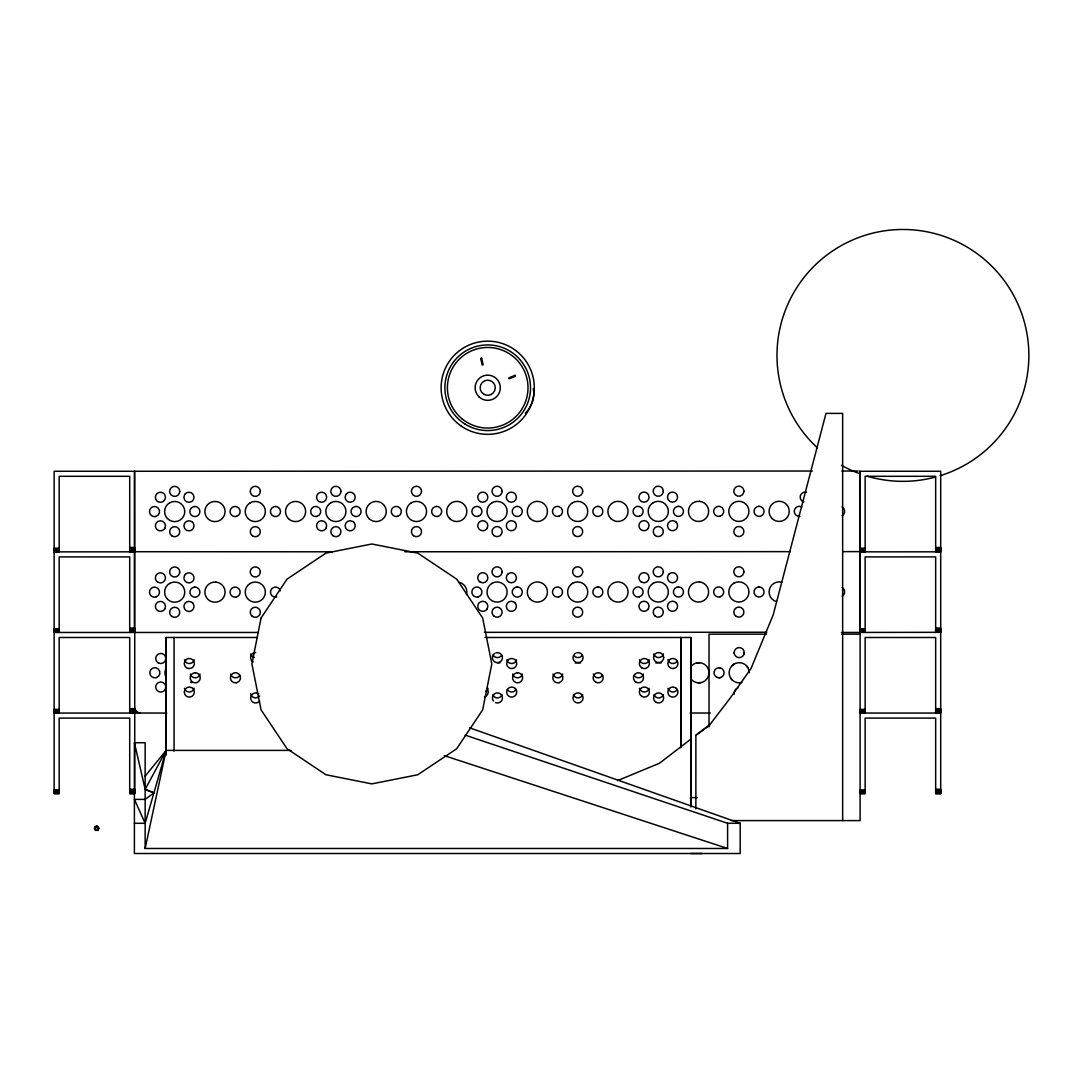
<?xml version="1.0" encoding="UTF-8"?>
<svg xmlns="http://www.w3.org/2000/svg" width="1083" height="1083" viewBox="0 0 1083 1083"><rect width="100%" height="100%" fill="white"/><g stroke="black" fill="none" stroke-linecap="round" stroke-linejoin="round"><path stroke-width="1.5" d="M166.132 752.807L166.132 637.494L257.24 637.494M174.065 751.142L174.065 637.494M690.846 806.618L690.846 797.602L690.385 798.537M485.008 637.494L690.846 637.494L690.832 797.616L697.452 797.616M134.739 708.011L136.011 711.788L139.788 713.047L54.15 713.047M98.066 826.884C99.88 834.614 90.268 825.422 97.822 826.667C101.653 832.001 90.309 829.916 96.306 826.302M94.79 829.253C94.641 822.606 102.357 830.377 95.737 830.174C100.083 832.231 98.743 822.66 94.6 828.008M96.306 826.464L94.573 828.333L94.83 827.344M744.075 653.915L744.251 652.602A5.036 5.036 0 0 0 736.697 648.243A5.036 5.036 0 0 0 736.697 656.975A5.036 5.036 0 0 0 744.251 652.602M95.507 829.862L94.83 828.928C95.818 834.533 102.425 822.268 94.573 828.333M98.418 828.915C96.035 823.811 99.866 828.712 97.443 830.025M465.081 735.1L727.6 823.297L727.6 848.476L145.149 848.476L166.132 750.397L291.286 750.397M134.4 823.297L145.149 823.297L166.132 750.397L144.973 776.349M95.521 826.6L94.911 829.145L96.035 826.532M97.795 829.808L98.445 829.253M166.132 750.397L145.149 789.358L153.908 792.891L145.149 799.389L134.4 799.403L145.149 823.297M96.617 826.437L97.89 826.722M95.02 829.605L94.817 828.915M731.986 665.734L734.044 664.109M252.082 654.078L253.124 653.279M574.464 654.078L575.506 653.279M695.868 808.893L695.882 735.276L710.015 724.419M695.868 735.276L709.027 725.718L730.362 697.872L750.993 668.549L773.208 614.873L825.991 413.395L842.655 413.395L842.655 820.603M96.617 830.214L97.727 829.862M617.567 780.613L659.439 763.258L690.846 739.148L690.859 762.838M799.958 516.293L799.308 516.374A5.036 5.036 0 0 1 794.272 511.338A5.036 5.036 0 0 1 799.308 506.303L800.608 506.478A5.036 5.036 0 0 1 801.826 506.979M254.329 652.778L255.642 652.602M719.058 677.796L720.371 677.62M696.924 662.877L699.55 662.701A10.072 10.072 0 0 1 700.687 682.669L698.061 682.791M700.904 682.628L698.278 682.804A10.072 10.072 0 0 1 691.211 679.258M699.753 662.715L697.127 662.837A10.072 10.072 0 0 0 690.521 667.182M812.399 471.037L134.387 471.267L134.414 632.458M841.843 471.037L858.047 471.024M129.703 547.484L134.739 547.484M935.658 547.484L940.694 547.484M54.15 548.201L59.186 548.201M129.703 548.133L134.739 548.133M860.105 548.201L865.141 548.201M935.658 548.133L940.694 548.133M129.703 548.77L134.739 548.77M935.658 548.77L940.694 548.77M54.15 548.864L59.186 548.864M860.105 548.864L865.141 548.864M129.703 549.365L134.739 549.365M935.658 549.365L940.694 549.365M54.15 549.501L59.186 549.501M860.105 549.501L865.141 549.501M129.703 549.92L134.739 549.92M935.658 549.92L940.694 549.92M54.15 550.083L59.186 550.083M860.105 550.083L865.141 550.083M54.15 550.597L59.186 550.597M129.703 550.408L134.739 550.408M860.105 550.597L865.141 550.597M935.658 550.408L940.694 550.408M54.15 551.057L59.186 551.057M129.703 550.854L134.739 550.854M860.105 551.057L865.141 551.057M935.658 550.854L940.694 550.854M129.703 551.22L134.739 551.22M935.658 551.22L940.694 551.22M54.15 551.409L59.186 551.409M129.703 551.504L134.739 551.504M860.105 551.409L865.141 551.409M935.658 551.504L940.694 551.504M54.15 551.68L59.186 551.68M129.703 551.707L332.237 551.802M404.907 551.775L790.441 551.64M842.831 551.626L859.767 551.626M860.105 551.68L865.141 551.68M935.658 551.707L940.694 551.707M54.15 551.87L134.739 551.829M860.105 551.843L940.694 551.829M129.703 628.086L134.739 628.086M935.658 628.086L940.694 628.086M54.15 628.79L59.186 628.79M129.703 628.736L134.739 628.736M860.105 628.79L865.141 628.79M935.658 628.736L940.694 628.736M54.15 629.453L59.186 629.453M129.703 629.358L134.739 629.358M860.105 629.453L865.141 629.453M935.658 629.358L940.694 629.358M129.703 629.954L134.739 629.954M935.658 629.954L940.694 629.954M54.15 630.089L59.186 630.089M860.105 630.089L865.141 630.089M54.15 630.672L59.186 630.672M129.703 630.509L134.739 630.509M860.105 630.672L865.141 630.672M935.658 630.509L940.694 630.509M129.703 631.01L134.739 631.01M935.658 631.01L940.694 631.01M54.15 631.199L59.186 631.199M860.105 631.199L865.141 631.199M129.703 631.443L134.739 631.443M935.658 631.443L940.694 631.443M54.15 631.646L59.186 631.646M129.703 631.809L134.739 631.809M860.105 631.646L865.141 631.646M935.658 631.809L940.694 631.809M54.15 632.012L59.186 632.012M860.105 632.012L865.141 632.012M54.15 632.269L59.186 632.269M129.703 632.093L134.739 632.093M860.105 632.269L865.141 632.269M935.658 632.093L940.694 632.093M54.15 632.458L258.174 632.458M484.399 632.337L766.778 632.242M841.505 632.458L940.694 632.31M766.534 634.151L709.027 634.151L709.027 726.815M841.64 634.151L860.105 634.151M129.703 708.675L134.739 708.675L136.201 711.599L139.125 713.02M935.658 708.675L940.694 708.675M54.15 709.392L59.186 709.392M129.703 709.324L134.739 709.324M860.105 709.392L865.141 709.392M935.658 709.324L940.694 709.324M54.15 710.055L59.186 710.055M129.703 709.961L134.739 709.961M860.105 710.055L865.141 710.055M935.658 709.961L940.694 709.961M129.703 710.556L134.739 710.556M935.658 710.556L940.694 710.556M54.15 710.692L59.186 710.692M860.105 710.692L865.141 710.692M129.703 711.111L134.739 711.111M935.658 711.111L940.694 711.111M54.15 711.274L59.186 711.274M860.105 711.274L865.141 711.274M129.703 711.599L134.739 711.599M935.658 711.599L940.694 711.599M54.15 711.788L59.186 711.788M860.105 711.788L865.141 711.788M129.703 712.045L134.739 712.045M935.658 712.045L940.694 712.045M54.15 712.235L59.186 712.235M860.105 712.235L865.141 712.235M54.15 712.6L59.186 712.6M129.703 712.411L134.739 712.411M860.105 712.6L865.141 712.6M935.658 712.411L940.694 712.411M129.703 712.695L134.739 712.695M935.658 712.695L940.694 712.695M138.421 713.034L166.836 713.047M690.101 713.02L710.38 713.02M860.105 713.047L940.694 713.047M469.548 727.79L740.19 823.297L740.19 853.512L134.4 853.512L134.4 742.721L145.149 742.721L145.149 848.476M129.703 789.277L134.739 789.277M935.658 789.277L940.694 789.277M54.15 789.981L59.186 789.981M129.703 789.927L134.739 789.927M860.105 789.981L865.141 789.981M935.658 789.927L940.694 789.927M54.15 790.644L59.186 790.644M129.703 790.549L134.739 790.549M860.105 790.644L865.141 790.644M935.658 790.549L940.694 790.549M54.15 791.28L59.186 791.28M129.703 791.145L134.739 791.145M860.105 791.28L865.141 791.28M935.658 791.145L940.694 791.145M129.703 791.7L134.739 791.7M935.658 791.7L940.694 791.7M54.15 791.863L59.186 791.863M860.105 791.863L865.141 791.863M129.703 792.201L134.739 792.201M935.658 792.201L940.694 792.201M54.15 792.39L59.186 792.39M860.105 792.39L865.141 792.39M129.703 792.634L134.739 792.634M935.658 792.634L940.694 792.634M54.15 792.837L59.186 792.837M860.105 792.837L865.141 792.837M129.703 793L134.739 793M935.658 793L940.694 793M54.15 793.203L59.186 793.203M129.703 793.284L134.739 793.284M860.105 793.203L865.141 793.203M935.658 793.284L940.694 793.284M54.15 793.46L59.186 793.46M129.703 793.501L134.739 793.501M860.105 793.46L865.141 793.46M935.658 793.501L940.694 793.501M860.105 793.649L865.141 793.636L865.141 718.097L935.658 718.097L935.658 793.649L940.694 793.649L940.694 471.267L860.105 471.267L860.105 820.603L731.309 820.603M727.6 823.297L740.19 823.297L736.9 823.242M98.661 828.333L96.942 826.302M690.846 853.499L702.407 853.512M719.058 667.724L720.371 667.886M444.274 755.636L727.6 848.476M153.908 792.891L145.149 789.317L134.4 742.721M98.093 827.155L98.621 827.872M746.228 665.531L747.866 667.602M730.565 677.917L732.189 679.975M507.304 689.519L508.117 690.561A5.036 5.036 0 0 0 516.036 689.519M734.179 652.602L734.342 653.915M533.337 388.594L533.905 393.576L533.797 392.682M859.74 471.024L859.767 632.215M935.658 551.87L935.658 476.303L865.141 476.303L865.141 551.843M935.658 632.458L935.658 556.906L865.141 556.906L865.141 632.445M935.658 713.047L935.658 637.494L865.141 637.494L865.141 713.034M690.846 637.494L690.846 806.835M166.132 637.494L166.132 755.068M129.703 551.87L129.703 476.303L59.186 476.303L59.186 551.843M129.703 632.458L129.703 556.906L59.186 556.906L59.186 632.445M129.703 713.047L129.703 637.494L59.186 637.494L59.186 713.034M741.95 682.452A10.072 10.072 0 0 1 729.319 674.641A10.072 10.072 0 0 1 738.186 662.728A10.072 10.072 0 0 1 749.287 672.611M734.342 694.203A5.036 5.036 0 0 1 737.902 688.043M253.124 662.011A5.036 5.036 0 0 1 251.27 655.12M259.663 700.985A5.036 5.036 0 0 1 251.662 701.039M250.999 699.902A5.036 5.036 0 0 1 258.675 693.919M496.122 652.778A5.036 5.036 0 0 1 502.39 658.518A5.036 5.036 0 0 1 494.538 661.767A5.036 5.036 0 0 1 494.904 653.279M486.741 688.477A5.036 5.036 0 0 1 484.48 696.91M493.455 701.039A5.036 5.036 0 0 1 495.879 693.147A5.036 5.036 0 0 1 502.458 698.129A5.036 5.036 0 0 1 495.527 702.61M576.711 652.778A5.036 5.036 0 0 1 583.06 657.638A5.036 5.036 0 0 1 576.711 662.512A5.036 5.036 0 0 1 573.652 655.12A5.036 5.036 0 0 0 582.383 655.12M573.381 699.902A5.036 5.036 0 0 1 578.2 692.903A5.036 5.036 0 0 1 582.505 700.241A5.036 5.036 0 0 1 574.044 701.039M817.408 447.861A125.926 125.926 0 0 1 826.722 255.155A125.926 125.926 0 0 1 1014.893 297.784A125.926 125.926 0 0 1 940.234 475.694M935.509 477.048A125.926 125.926 0 0 1 867.185 476.168M859.36 473.569A125.926 125.926 0 0 1 841.369 465.284M533.594 389.298A27.711 27.711 0 0 1 525.363 413.083M803.897 501.957A5.036 5.036 0 0 1 802.679 501.456L801.637 500.657A5.036 5.036 0 0 1 806.51 492.224M842.114 506.966A5.036 5.036 0 0 1 842.127 515.684M276.747 596.977A5.036 5.036 0 0 1 275.434 597.153L274.134 596.977A5.036 5.036 0 0 1 274.134 587.257L275.434 587.081A5.036 5.036 0 0 1 280.307 590.817M459.382 582.316A10.072 10.072 0 0 1 466.502 594.662M776.552 601.674A10.072 10.072 0 0 1 769.431 589.342A10.072 10.072 0 0 1 781.764 582.207M842.114 587.555A5.036 5.036 0 0 1 842.127 596.286M516.537 659.818A5.036 5.036 0 0 1 515.237 662.065L514.195 662.877A5.036 5.036 0 0 1 506.803 659.818M488.04 688.301A5.036 5.036 0 0 1 487.54 689.519L486.741 690.561A5.036 5.036 0 0 1 485.698 691.36M522.439 674.059A5.036 5.036 0 0 1 517.579 677.796L516.266 677.62A5.036 5.036 0 0 1 512.706 674.059M502.092 694.799A5.036 5.036 0 0 1 492.779 694.866M166.389 677.917A10.072 10.072 0 0 1 166.254 667.845M200.057 674.059A5.036 5.036 0 0 1 195.197 677.796L193.884 677.62A5.036 5.036 0 0 1 190.324 674.059M194.155 659.818A5.036 5.036 0 0 1 192.855 662.065L191.813 662.877A5.036 5.036 0 0 1 184.421 659.818M194.155 688.301A5.036 5.036 0 0 1 185.734 690.561L184.922 689.519A5.036 5.036 0 0 1 184.421 688.301M190.594 682.141A5.036 5.036 0 0 1 191.813 682.642M259.663 695.936A5.036 5.036 0 0 1 250.647 693.594M254.329 657.476A5.036 5.036 0 0 1 250.769 653.915M239.857 675.278A5.036 5.036 0 0 1 236.798 677.62L235.485 677.796A5.036 5.036 0 0 1 230.625 674.059M501.781 655.12A5.036 5.036 0 0 1 493.063 655.12M677.227 689.519A5.036 5.036 0 0 1 669.294 690.561L668.495 689.519A5.036 5.036 0 0 1 667.994 688.301M643.329 674.059A5.036 5.036 0 0 1 639.769 677.62L638.469 677.796A5.036 5.036 0 0 1 634.11 675.278M649.231 688.301A5.036 5.036 0 0 1 648.731 689.519L647.932 690.561A5.036 5.036 0 0 1 639.498 688.301M655.865 663.067A10.072 10.072 0 0 1 661.09 662.986M497.287 662.688A10.072 10.072 0 0 1 499.899 662.986M677.227 661.023A5.036 5.036 0 0 1 676.428 662.065L675.386 662.877A5.036 5.036 0 0 1 667.994 659.818M663.486 653.915A5.036 5.036 0 0 1 653.753 653.915M663.283 694.799A5.036 5.036 0 0 1 653.97 694.866M649.231 659.818A5.036 5.036 0 0 1 641.853 662.877L640.811 662.065A5.036 5.036 0 0 1 639.498 659.818M602.527 675.278A5.036 5.036 0 0 1 598.168 677.796L596.868 677.62A5.036 5.036 0 0 1 593.308 674.059M582.681 694.799A5.036 5.036 0 0 1 573.381 694.866M562.74 674.059A5.036 5.036 0 0 1 559.18 677.62L557.867 677.796A5.036 5.036 0 0 1 553.007 674.059M575.276 663.067A10.072 10.072 0 0 1 580.488 662.986M680.774 637.494L680.774 747.798L680.76 637.494M179.724 491.398L179.548 492.711A5.036 5.036 0 0 1 169.814 492.711L169.652 491.411A5.036 5.036 0 0 1 174.688 486.375A5.036 5.036 0 0 1 179.724 491.398M179.724 572L179.548 573.3A5.036 5.036 0 0 1 169.814 573.313L169.652 572A5.036 5.036 0 0 1 174.688 566.964A5.036 5.036 0 0 1 179.724 572M260.313 491.371L260.15 492.684A5.036 5.036 0 0 1 250.417 492.684L250.241 491.384A5.036 5.036 0 0 1 255.277 486.335A5.036 5.036 0 0 1 260.313 491.371M260.313 571.973L260.15 573.273A5.036 5.036 0 0 1 250.417 573.273L250.241 571.973A5.036 5.036 0 0 1 255.277 566.937A5.036 5.036 0 0 1 260.313 571.973M340.915 491.344L340.739 492.657A5.036 5.036 0 0 1 331.005 492.657L330.843 491.357A5.036 5.036 0 0 1 335.879 486.308A5.036 5.036 0 0 1 340.915 491.344M421.504 491.316L421.341 492.63A5.036 5.036 0 0 1 411.608 492.63L411.432 491.33A5.036 5.036 0 0 1 416.468 486.281A5.036 5.036 0 0 1 421.504 491.316M502.106 491.289L501.93 492.603A5.036 5.036 0 0 1 492.196 492.603L492.034 491.303A5.036 5.036 0 0 1 497.07 486.253A5.036 5.036 0 0 1 502.106 491.289M502.106 571.892L501.93 573.191A5.036 5.036 0 0 1 492.196 573.191L492.034 571.892A5.036 5.036 0 0 1 497.07 566.856A5.036 5.036 0 0 1 502.106 571.892M582.695 491.262L582.532 492.575A5.036 5.036 0 0 1 572.799 492.575L572.623 491.276A5.036 5.036 0 0 1 577.659 486.226A5.036 5.036 0 0 1 582.695 491.262M582.695 571.865L582.532 573.164A5.036 5.036 0 0 1 572.799 573.164L572.623 571.865A5.036 5.036 0 0 1 577.659 566.829A5.036 5.036 0 0 1 582.695 571.865M663.297 491.235L663.121 492.548A5.036 5.036 0 0 1 653.387 492.548L653.225 491.249A5.036 5.036 0 0 1 658.261 486.199A5.036 5.036 0 0 1 663.297 491.235M663.297 571.838L663.121 573.137A5.036 5.036 0 0 1 653.387 573.137L653.225 571.838A5.036 5.036 0 0 1 658.261 566.802A5.036 5.036 0 0 1 663.297 571.838M663.649 657.638L663.486 658.951A5.036 5.036 0 0 1 653.753 658.951L653.577 657.638A5.036 5.036 0 0 1 658.613 652.602A5.036 5.036 0 0 1 663.649 657.638M743.886 491.208L743.723 492.521A5.036 5.036 0 0 1 733.99 492.521L733.814 491.222A5.036 5.036 0 0 1 738.85 486.172A5.036 5.036 0 0 1 743.886 491.208M743.886 571.81L743.723 573.11A5.036 5.036 0 0 1 733.99 573.11L733.814 571.81A5.036 5.036 0 0 1 738.85 566.775A5.036 5.036 0 0 1 743.886 571.81M261.044 618.027L251.919 663.933L261.044 709.839L287.049 748.759L325.956 774.751L371.862 783.889L417.767 774.751L456.674 748.759L482.68 709.839L491.804 663.933L482.68 618.027L456.674 579.121L417.767 553.115L371.862 543.991L325.956 553.115L287.049 579.121L261.044 618.027M185.369 493.74L184.57 494.782A5.036 5.036 0 0 0 191.461 501.659L192.503 500.86A5.036 5.036 0 0 0 192.49 493.74A5.036 5.036 0 0 0 185.369 493.74M164.806 528.328L164.007 529.37A5.036 5.036 0 0 1 156.886 529.37A5.036 5.036 0 0 1 156.886 522.25L157.928 521.451A5.036 5.036 0 0 1 164.806 528.328M185.369 574.342L184.57 575.384A5.036 5.036 0 0 0 191.461 582.261L192.503 581.463A5.036 5.036 0 0 0 192.49 574.328A5.036 5.036 0 0 0 185.369 574.342M164.806 608.917L164.007 609.959A5.036 5.036 0 0 1 156.886 609.959A5.036 5.036 0 0 1 156.886 602.838L157.928 602.04A5.036 5.036 0 0 1 164.806 608.917M185.734 659.98L184.922 661.023A5.036 5.036 0 0 0 191.813 667.913L192.855 667.114A5.036 5.036 0 0 0 192.855 659.98A5.036 5.036 0 0 0 185.734 659.98M165.157 689.519L164.359 690.561A5.036 5.036 0 0 1 157.238 690.561A5.036 5.036 0 0 1 157.238 683.441L158.28 682.642A5.036 5.036 0 0 1 165.157 689.519M346.56 493.686L345.761 494.728A5.036 5.036 0 0 0 352.638 501.605L353.694 500.806A5.036 5.036 0 0 0 353.681 493.686A5.036 5.036 0 0 0 346.56 493.686M325.997 528.274L325.198 529.316A5.036 5.036 0 0 1 318.077 529.316A5.036 5.036 0 0 1 318.077 522.196L319.119 521.397A5.036 5.036 0 0 1 325.997 528.274M507.751 493.631L506.952 494.674A5.036 5.036 0 0 0 513.829 501.551L514.885 500.752A5.036 5.036 0 0 0 514.872 493.631A5.036 5.036 0 0 0 507.751 493.631M487.188 528.22L486.389 529.262A5.036 5.036 0 0 1 479.268 529.262A5.036 5.036 0 0 1 479.268 522.141L480.31 521.343A5.036 5.036 0 0 1 487.188 528.22M507.751 574.234L506.952 575.276A5.036 5.036 0 0 0 513.829 582.153L514.885 581.354A5.036 5.036 0 0 0 514.872 574.22A5.036 5.036 0 0 0 507.751 574.234M487.188 608.808L486.389 609.851A5.036 5.036 0 0 1 479.268 609.851A5.036 5.036 0 0 1 479.268 602.73L480.31 601.931A5.036 5.036 0 0 1 487.188 608.808M508.117 659.98L507.304 661.023A5.036 5.036 0 0 0 514.195 667.913L515.237 667.114A5.036 5.036 0 0 0 515.237 659.98A5.036 5.036 0 0 0 508.117 659.98M668.942 493.577L668.143 494.62A5.036 5.036 0 0 0 675.02 501.497L676.063 500.698A5.036 5.036 0 0 0 676.063 493.577A5.036 5.036 0 0 0 668.942 493.577M648.379 528.166L647.58 529.208A5.036 5.036 0 0 1 640.459 529.208A5.036 5.036 0 0 1 640.459 522.087L641.502 521.275A5.036 5.036 0 0 1 648.379 528.166M668.942 574.18L668.143 575.222A5.036 5.036 0 0 0 675.02 582.099L676.063 581.3A5.036 5.036 0 0 0 676.063 574.166A5.036 5.036 0 0 0 668.942 574.18M648.379 608.754L647.58 609.797A5.036 5.036 0 0 1 640.459 609.797A5.036 5.036 0 0 1 640.459 602.676L641.502 601.877A5.036 5.036 0 0 1 648.379 608.754M669.294 659.98L668.495 661.023A5.036 5.036 0 0 0 675.386 667.913L676.428 667.114A5.036 5.036 0 0 0 676.428 659.98A5.036 5.036 0 0 0 669.294 659.98M169.53 502.905L167.459 504.529A10.072 10.072 0 0 0 166.037 516.713L167.675 518.784A10.072 10.072 0 0 0 179.859 520.206L181.917 518.567A10.072 10.072 0 0 0 183.338 506.397L181.714 504.326A10.072 10.072 0 0 0 169.53 502.905M250.119 502.878L248.061 504.502A10.072 10.072 0 0 0 246.64 516.686L248.264 518.757A10.072 10.072 0 0 0 260.448 520.178L262.519 518.54A10.072 10.072 0 0 0 263.941 506.37L262.303 504.299A10.072 10.072 0 0 0 250.119 502.878M169.53 583.493L167.459 585.131A10.072 10.072 0 0 0 166.037 597.315L167.675 599.373A10.072 10.072 0 0 0 179.859 600.794L181.917 599.17A10.072 10.072 0 0 0 183.338 586.986L181.714 584.928A10.072 10.072 0 0 0 169.53 583.493M330.721 502.85L328.65 504.475A10.072 10.072 0 0 0 327.228 516.659L328.866 518.73A10.072 10.072 0 0 0 341.05 520.151L343.108 518.513A10.072 10.072 0 0 0 344.529 506.33L342.905 504.272A10.072 10.072 0 0 0 330.721 502.85M250.119 583.466L248.061 585.104A10.072 10.072 0 0 0 246.64 597.288L248.264 599.346A10.072 10.072 0 0 0 260.448 600.767L262.519 599.143A10.072 10.072 0 0 0 263.941 586.959L262.303 584.901A10.072 10.072 0 0 0 250.119 583.466M411.31 502.823L409.252 504.448A10.072 10.072 0 0 0 407.831 516.632L409.455 518.703A10.072 10.072 0 0 0 421.639 520.124L423.71 518.486A10.072 10.072 0 0 0 425.132 506.303L423.494 504.245A10.072 10.072 0 0 0 411.31 502.823M491.912 502.796L489.841 504.421A10.072 10.072 0 0 0 488.419 516.605L490.058 518.676A10.072 10.072 0 0 0 502.241 520.097L504.299 518.459A10.072 10.072 0 0 0 505.72 506.275L504.096 504.218A10.072 10.072 0 0 0 491.912 502.796M572.501 502.769L570.443 504.394A10.072 10.072 0 0 0 569.022 516.577L570.646 518.649A10.072 10.072 0 0 0 582.83 520.07L584.901 518.432A10.072 10.072 0 0 0 586.323 506.248L584.685 504.191A10.072 10.072 0 0 0 572.501 502.769M491.912 583.385L489.841 585.023A10.072 10.072 0 0 0 488.419 597.207L490.058 599.265A10.072 10.072 0 0 0 502.241 600.686L504.299 599.061A10.072 10.072 0 0 0 505.72 586.878L504.096 584.82A10.072 10.072 0 0 0 491.912 583.385M653.103 502.742L651.032 504.367A10.072 10.072 0 0 0 649.61 516.55L651.249 518.622A10.072 10.072 0 0 0 663.432 520.043L665.49 518.405A10.072 10.072 0 0 0 666.911 506.221L665.287 504.164A10.072 10.072 0 0 0 653.103 502.742M572.501 583.358L570.443 584.996A10.072 10.072 0 0 0 569.022 597.18L570.646 599.237A10.072 10.072 0 0 0 582.83 600.659L584.901 599.034A10.072 10.072 0 0 0 586.323 586.851L584.685 584.793A10.072 10.072 0 0 0 572.501 583.358M733.692 502.715L731.634 504.34A10.072 10.072 0 0 0 730.213 516.523L731.837 518.595A10.072 10.072 0 0 0 744.021 520.016L746.092 518.378A10.072 10.072 0 0 0 747.514 506.194L745.876 504.136A10.072 10.072 0 0 0 733.692 502.715M653.103 583.331L651.032 584.969A10.072 10.072 0 0 0 649.61 597.153L651.249 599.21A10.072 10.072 0 0 0 663.432 600.632L665.49 599.007A10.072 10.072 0 0 0 666.911 586.824L665.287 584.766A10.072 10.072 0 0 0 653.103 583.331M733.692 583.304L731.634 584.942A10.072 10.072 0 0 0 730.213 597.126L731.837 599.183A10.072 10.072 0 0 0 744.021 600.605L746.092 598.98A10.072 10.072 0 0 0 747.514 586.796L745.876 584.725A10.072 10.072 0 0 0 733.692 583.304M515.075 375.314L508.793 377.926L509.172 378.847L515.467 376.248L515.075 375.314M481.664 358.135L480.676 358.351L482.152 364.985L483.126 364.768L481.664 358.135M194.845 506.506L193.532 506.682A5.036 5.036 0 0 0 193.532 516.415L194.845 516.591A5.036 5.036 0 0 0 199.881 511.542A5.036 5.036 0 0 0 194.845 506.506M155.844 516.429L154.544 516.605A5.036 5.036 0 0 1 149.508 511.569A5.036 5.036 0 0 1 154.544 506.519L155.844 506.695A5.036 5.036 0 0 1 155.844 516.429M275.434 506.478L274.134 506.654A5.036 5.036 0 0 0 274.134 516.388L275.434 516.564A5.036 5.036 0 0 0 280.47 511.514A5.036 5.036 0 0 0 275.434 506.478M236.446 516.401L235.146 516.577A5.036 5.036 0 0 1 230.097 511.542A5.036 5.036 0 0 1 235.133 506.492L236.446 506.668A5.036 5.036 0 0 1 236.446 516.401M356.023 506.451L354.723 506.627A5.036 5.036 0 0 0 354.723 516.361L356.036 516.537A5.036 5.036 0 0 0 361.072 511.487A5.036 5.036 0 0 0 356.023 506.451M317.035 516.374L315.735 516.55A5.036 5.036 0 0 1 310.699 511.514A5.036 5.036 0 0 1 315.735 506.465L317.035 506.641A5.036 5.036 0 0 1 317.035 516.374M436.625 506.424L435.325 506.6A5.036 5.036 0 0 0 435.325 516.334L436.625 516.496A5.036 5.036 0 0 0 441.661 511.46A5.036 5.036 0 0 0 436.625 506.424M397.637 516.347L396.324 516.523A5.036 5.036 0 0 1 391.288 511.487A5.036 5.036 0 0 1 396.324 506.438L397.637 506.614A5.036 5.036 0 0 1 397.637 516.347M517.214 506.397L515.914 506.573A5.036 5.036 0 0 0 515.914 516.307L517.227 516.469A5.036 5.036 0 0 0 522.263 511.433A5.036 5.036 0 0 0 517.214 506.397M478.226 516.32L476.926 516.483A5.036 5.036 0 0 1 471.89 511.46A5.036 5.036 0 0 1 476.926 506.411L478.226 506.587A5.036 5.036 0 0 1 478.226 516.32M597.816 506.37L596.516 506.546A5.036 5.036 0 0 0 596.516 516.28L597.816 516.442A5.036 5.036 0 0 0 602.852 511.406A5.036 5.036 0 0 0 597.816 506.37M558.828 516.293L557.515 516.456A5.036 5.036 0 0 1 552.479 511.433A5.036 5.036 0 0 1 557.515 506.384L558.828 506.56A5.036 5.036 0 0 1 558.828 516.293M678.405 506.343L677.105 506.519A5.036 5.036 0 0 0 677.105 516.253L678.418 516.415A5.036 5.036 0 0 0 683.454 511.379A5.036 5.036 0 0 0 678.405 506.343M639.417 516.266L638.117 516.429A5.036 5.036 0 0 1 633.081 511.393A5.036 5.036 0 0 1 638.117 506.357L639.417 506.533A5.036 5.036 0 0 1 639.417 516.266M759.007 506.316L757.707 506.492A5.036 5.036 0 0 0 757.707 516.225L759.007 516.388A5.036 5.036 0 0 0 764.043 511.352A5.036 5.036 0 0 0 759.007 506.316M720.019 516.239L718.706 516.401A5.036 5.036 0 0 1 713.67 511.366A5.036 5.036 0 0 1 718.706 506.33L720.019 506.506A5.036 5.036 0 0 1 720.019 516.239M194.845 587.108L193.532 587.284A5.036 5.036 0 0 0 193.532 597.004L194.845 597.18A5.036 5.036 0 0 0 199.881 592.144A5.036 5.036 0 0 0 194.845 587.108M155.844 597.017L154.544 597.193A5.036 5.036 0 0 1 149.508 592.157A5.036 5.036 0 0 1 154.544 587.121L155.844 587.297A5.036 5.036 0 0 1 155.844 597.017M236.446 596.99L235.146 597.166A5.036 5.036 0 0 1 230.097 592.13A5.036 5.036 0 0 1 235.133 587.094L236.446 587.257A5.036 5.036 0 0 1 236.446 596.99M517.214 587L515.914 587.162A5.036 5.036 0 0 0 515.914 596.895L517.227 597.071A5.036 5.036 0 0 0 522.263 592.035A5.036 5.036 0 0 0 517.214 587M478.226 596.909L476.926 597.085A5.036 5.036 0 0 1 471.89 592.049A5.036 5.036 0 0 1 476.926 587.013L478.226 587.176A5.036 5.036 0 0 1 478.226 596.909M597.816 586.972L596.516 587.135A5.036 5.036 0 0 0 596.516 596.868L597.816 597.044A5.036 5.036 0 0 0 602.852 592.008A5.036 5.036 0 0 0 597.816 586.972M558.828 596.882L557.515 597.058A5.036 5.036 0 0 1 552.479 592.022A5.036 5.036 0 0 1 557.515 586.986L558.828 587.148A5.036 5.036 0 0 1 558.828 596.882M678.405 586.945L677.105 587.108A5.036 5.036 0 0 0 677.105 596.841L678.418 597.017A5.036 5.036 0 0 0 683.454 591.981A5.036 5.036 0 0 0 678.405 586.945M639.417 596.855L638.117 597.031A5.036 5.036 0 0 1 633.081 591.995A5.036 5.036 0 0 1 638.117 586.959L639.417 587.121A5.036 5.036 0 0 1 639.417 596.855M759.007 586.918L757.707 587.081A5.036 5.036 0 0 0 757.707 596.814L759.007 596.99A5.036 5.036 0 0 0 764.043 591.954A5.036 5.036 0 0 0 759.007 586.918M720.019 596.828L718.706 597.004A5.036 5.036 0 0 1 713.67 591.968A5.036 5.036 0 0 1 718.706 586.932L720.019 587.094A5.036 5.036 0 0 1 720.019 596.828M156.196 677.62L154.896 677.796A5.036 5.036 0 0 1 149.86 672.76A5.036 5.036 0 0 1 154.896 667.724L156.196 667.886A5.036 5.036 0 0 1 156.196 677.62M195.197 672.76L193.884 672.922A5.036 5.036 0 0 0 193.884 682.656L195.197 682.832A5.036 5.036 0 0 0 200.233 677.796A5.036 5.036 0 0 0 195.197 672.76M236.798 682.656L235.485 682.832A5.036 5.036 0 0 1 230.449 677.796A5.036 5.036 0 0 1 235.485 672.76L236.798 672.922A5.036 5.036 0 0 1 236.798 682.656M517.579 672.76L516.266 672.922A5.036 5.036 0 0 0 516.266 682.656L517.579 682.832A5.036 5.036 0 0 0 522.615 677.796A5.036 5.036 0 0 0 517.579 672.76M559.18 682.656L557.867 682.832A5.036 5.036 0 0 1 552.831 677.796A5.036 5.036 0 0 1 557.867 672.76L559.18 672.922A5.036 5.036 0 0 1 559.18 682.656M215.964 501.51L213.337 501.605A10.072 10.072 0 0 0 214.014 521.573L216.641 521.478A10.072 10.072 0 0 0 215.964 501.51M699.537 501.348L696.91 501.443A10.072 10.072 0 0 0 697.587 521.41L700.214 521.316A10.072 10.072 0 0 0 699.537 501.348M215.964 582.112L213.337 582.194A10.072 10.072 0 0 0 214.014 602.162L216.641 602.08A10.072 10.072 0 0 0 215.964 582.112M699.537 581.95L696.91 582.031A10.072 10.072 0 0 0 697.587 601.999L700.214 601.904A10.072 10.072 0 0 0 699.537 581.95M134.739 471.267L54.15 471.267L54.15 793.636L59.186 793.622L59.186 718.097L129.703 718.097L129.703 793.649L134.739 793.622L134.739 471.267M676.076 522.074L675.034 521.275A5.036 5.036 0 0 0 668.157 528.152L668.956 529.194A5.036 5.036 0 0 0 676.076 529.194A5.036 5.036 0 0 0 676.076 522.074M641.488 501.51L640.446 500.712A5.036 5.036 0 0 1 640.446 493.591A5.036 5.036 0 0 1 647.566 493.591L648.379 494.633A5.036 5.036 0 0 1 641.488 501.51M676.076 602.662L675.034 601.864A5.036 5.036 0 0 0 668.157 608.754L668.956 609.797A5.036 5.036 0 0 0 676.076 609.783A5.036 5.036 0 0 0 676.076 602.662M641.488 582.112L640.446 581.3A5.036 5.036 0 0 1 640.446 574.18A5.036 5.036 0 0 1 647.566 574.18L648.379 575.222A5.036 5.036 0 0 1 641.488 582.112M514.885 522.128L513.843 521.329A5.036 5.036 0 0 0 506.966 528.206L507.765 529.249A5.036 5.036 0 0 0 514.885 529.249A5.036 5.036 0 0 0 514.885 522.128M480.297 501.564L479.255 500.766A5.036 5.036 0 0 1 479.255 493.645A5.036 5.036 0 0 1 486.375 493.645L487.188 494.687A5.036 5.036 0 0 1 480.297 501.564M676.428 688.477L675.386 687.678A5.036 5.036 0 0 0 668.495 694.555L669.294 695.597A5.036 5.036 0 0 0 676.428 695.597A5.036 5.036 0 0 0 676.428 688.477M514.885 602.717L513.843 601.918A5.036 5.036 0 0 0 506.966 608.808L507.765 609.851A5.036 5.036 0 0 0 514.885 609.837A5.036 5.036 0 0 0 514.885 602.717M480.297 582.167L479.255 581.354A5.036 5.036 0 0 1 479.255 574.234A5.036 5.036 0 0 1 486.375 574.234L487.188 575.276A5.036 5.036 0 0 1 480.297 582.167M353.694 522.182L352.652 521.383A5.036 5.036 0 0 0 345.775 528.26L346.574 529.303A5.036 5.036 0 0 0 353.694 529.303A5.036 5.036 0 0 0 353.694 522.182M319.119 501.619L318.064 500.82A5.036 5.036 0 0 1 318.064 493.699A5.036 5.036 0 0 1 325.184 493.699L325.997 494.741A5.036 5.036 0 0 1 319.119 501.619M515.237 688.477L514.195 687.678A5.036 5.036 0 0 0 507.304 694.555L508.117 695.597A5.036 5.036 0 0 0 515.237 695.597A5.036 5.036 0 0 0 515.237 688.477M192.503 522.236L191.461 521.437A5.036 5.036 0 0 0 184.584 528.314L185.383 529.357A5.036 5.036 0 0 0 192.503 529.357A5.036 5.036 0 0 0 192.503 522.236M157.928 501.673L156.873 500.874A5.036 5.036 0 0 1 156.873 493.753A5.036 5.036 0 0 1 163.993 493.753L164.806 494.796A5.036 5.036 0 0 1 157.928 501.673M192.503 602.825L191.461 602.026A5.036 5.036 0 0 0 184.584 608.917L185.383 609.959A5.036 5.036 0 0 0 192.503 609.959A5.036 5.036 0 0 0 192.503 602.825M157.928 582.275L156.873 581.476A5.036 5.036 0 0 1 156.873 574.342A5.036 5.036 0 0 1 163.993 574.342L164.806 575.384A5.036 5.036 0 0 1 157.928 582.275M192.855 688.477L191.813 687.678A5.036 5.036 0 0 0 184.922 694.555L185.734 695.597A5.036 5.036 0 0 0 192.855 695.597A5.036 5.036 0 0 0 192.855 688.477M158.28 662.877L157.238 662.065A5.036 5.036 0 0 1 157.238 654.944A5.036 5.036 0 0 1 164.359 654.944L165.157 655.987A5.036 5.036 0 0 1 158.28 662.877M716.54 677.119A5.036 5.036 0 0 0 724.094 672.76A5.036 5.036 0 0 0 716.54 668.401A5.036 5.036 0 0 0 716.54 677.119M595.65 682.155A5.036 5.036 0 0 0 603.204 677.796A5.036 5.036 0 0 0 595.65 673.436A5.036 5.036 0 0 0 595.65 682.155M641.853 696.41A5.036 5.036 0 0 0 649.407 692.037A5.036 5.036 0 0 0 641.853 687.678A5.036 5.036 0 0 0 641.853 696.41M655.581 701.96A5.036 5.036 0 0 0 663.608 698.562A5.036 5.036 0 0 0 656.65 693.296A5.036 5.036 0 0 0 655.581 701.96M635.951 682.155A5.036 5.036 0 0 0 643.505 677.796A5.036 5.036 0 0 0 635.951 673.436A5.036 5.036 0 0 0 635.951 682.155M641.853 667.913A5.036 5.036 0 0 0 649.407 663.541A5.036 5.036 0 0 0 641.853 659.181A5.036 5.036 0 0 0 641.853 667.913M479.133 396.96A12.59 12.59 0 0 0 499.98 390.57A12.59 12.59 0 0 0 484.02 375.706A12.59 12.59 0 0 0 479.133 396.96M461.385 426.188A46.596 46.596 0 0 0 534.163 391.315A46.596 46.596 0 0 0 467.572 345.721A46.596 46.596 0 0 0 461.385 426.188M461.872 418.674A40.301 40.301 0 0 0 527.407 394.659A40.301 40.301 0 0 0 473.853 349.904A40.301 40.301 0 0 0 461.872 418.674M483.654 394.117A7.554 7.554 0 0 0 495.256 388.08A7.554 7.554 0 0 0 484.223 381.04A7.554 7.554 0 0 0 483.654 394.117M464.702 423.859A42.819 42.819 0 0 0 530.48 389.609A42.819 42.819 0 0 0 467.937 349.768A42.819 42.819 0 0 0 464.702 423.859M530.25 518.554A10.072 10.072 0 0 0 547.105 514.032A10.072 10.072 0 0 0 534.758 501.7A10.072 10.072 0 0 0 530.25 518.554M413.449 535.638A5.036 5.036 0 0 0 421.49 532.24A5.036 5.036 0 0 0 414.518 526.988A5.036 5.036 0 0 0 413.449 535.638M171.669 535.719A5.036 5.036 0 0 0 179.697 532.322A5.036 5.036 0 0 0 172.738 527.069A5.036 5.036 0 0 0 171.669 535.719M288.457 518.635A10.072 10.072 0 0 0 305.311 514.114A10.072 10.072 0 0 0 292.979 501.781A10.072 10.072 0 0 0 288.457 518.635M494.038 535.611A5.036 5.036 0 0 0 502.079 532.213A5.036 5.036 0 0 0 495.121 526.961A5.036 5.036 0 0 0 494.038 535.611M332.86 535.665A5.036 5.036 0 0 0 340.888 532.267A5.036 5.036 0 0 0 333.93 527.015A5.036 5.036 0 0 0 332.86 535.665M252.258 535.692A5.036 5.036 0 0 0 260.299 532.294A5.036 5.036 0 0 0 253.327 527.042A5.036 5.036 0 0 0 252.258 535.692M369.059 518.608A10.072 10.072 0 0 0 385.914 514.087A10.072 10.072 0 0 0 373.567 501.754A10.072 10.072 0 0 0 369.059 518.608M610.839 518.527A10.072 10.072 0 0 0 627.693 514.005A10.072 10.072 0 0 0 615.361 501.673A10.072 10.072 0 0 0 610.839 518.527M449.648 518.581A10.072 10.072 0 0 0 466.502 514.059A10.072 10.072 0 0 0 454.17 501.727A10.072 10.072 0 0 0 449.648 518.581M655.229 535.557A5.036 5.036 0 0 0 663.27 532.159A5.036 5.036 0 0 0 656.312 526.907A5.036 5.036 0 0 0 655.229 535.557M772.03 518.473A10.072 10.072 0 0 0 788.884 513.951A10.072 10.072 0 0 0 776.552 501.619A10.072 10.072 0 0 0 772.03 518.473M574.64 535.584A5.036 5.036 0 0 0 582.668 532.186A5.036 5.036 0 0 0 575.709 526.934A5.036 5.036 0 0 0 574.64 535.584M735.831 535.53A5.036 5.036 0 0 0 743.859 532.132A5.036 5.036 0 0 0 736.9 526.88A5.036 5.036 0 0 0 735.831 535.53M530.25 599.156A10.072 10.072 0 0 0 547.105 594.635A10.072 10.072 0 0 0 534.758 582.302A10.072 10.072 0 0 0 530.25 599.156M171.669 616.322A5.036 5.036 0 0 0 179.697 612.924A5.036 5.036 0 0 0 172.738 607.658A5.036 5.036 0 0 0 171.669 616.322M494.038 616.213A5.036 5.036 0 0 0 502.079 612.802A5.036 5.036 0 0 0 495.121 607.549A5.036 5.036 0 0 0 494.038 616.213M252.258 616.295A5.036 5.036 0 0 0 260.299 612.897A5.036 5.036 0 0 0 253.327 607.631A5.036 5.036 0 0 0 252.258 616.295M610.839 599.129A10.072 10.072 0 0 0 627.693 594.608A10.072 10.072 0 0 0 615.361 582.275A10.072 10.072 0 0 0 610.839 599.129M655.229 616.159A5.036 5.036 0 0 0 663.27 612.748A5.036 5.036 0 0 0 656.312 607.495A5.036 5.036 0 0 0 655.229 616.159M574.64 616.186A5.036 5.036 0 0 0 582.668 612.775A5.036 5.036 0 0 0 575.709 607.522A5.036 5.036 0 0 0 574.64 616.186M735.831 616.132A5.036 5.036 0 0 0 743.859 612.721A5.036 5.036 0 0 0 736.9 607.468A5.036 5.036 0 0 0 735.831 616.132"/></g></svg>
